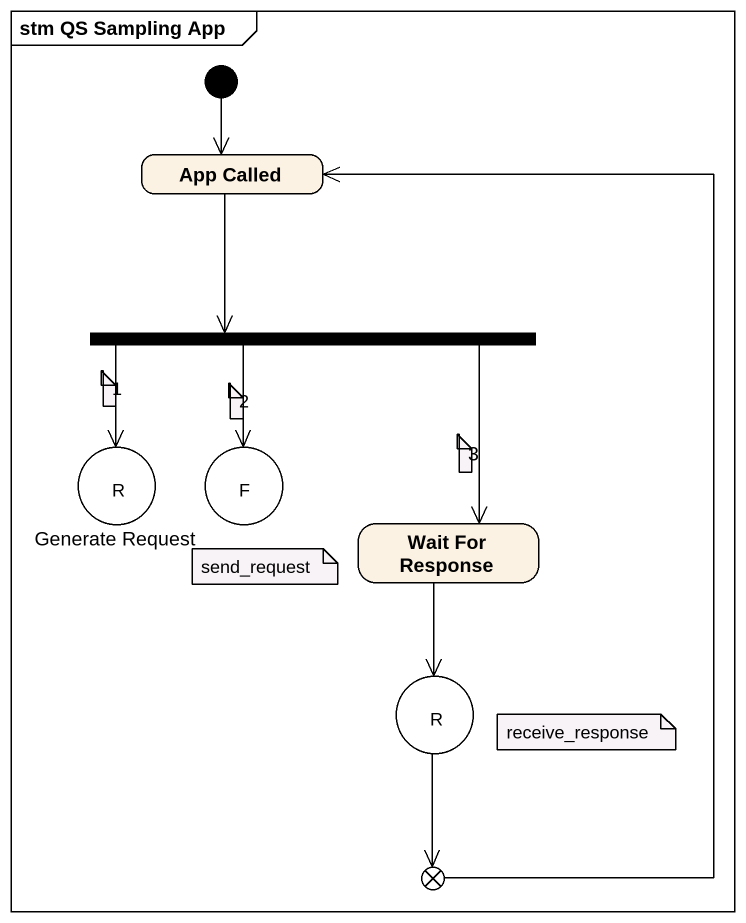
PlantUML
@startuml
mainframe stm QS Sampling App
hide empty description
state "App Called" as App_Called
state fork1 <<fork>>
state "Generate Request" as Generate_Request <<choice>>
state entry1 <<choice>>
state "Wait For Response" as Wait_For_Response
state entry2 <<choice>>
state exit1 <<choice>>
[*] --> App_Called
App_Called --> fork1
fork1 --> Generate_Request
fork1 --> entry1
fork1 --> Wait_For_Response
Wait_For_Response --> entry2
entry2 --> exit1
exit1 -up-> App_Called
note as N1
  1
end note
note as N2
  2
end note
note as N3
  3
end note
note as N4
  R
end note
note as N5
  F
end note
note as N6
  send_request
end note
note as N7
  R
end note
note as N8
  receive_response
end note
@enduml
